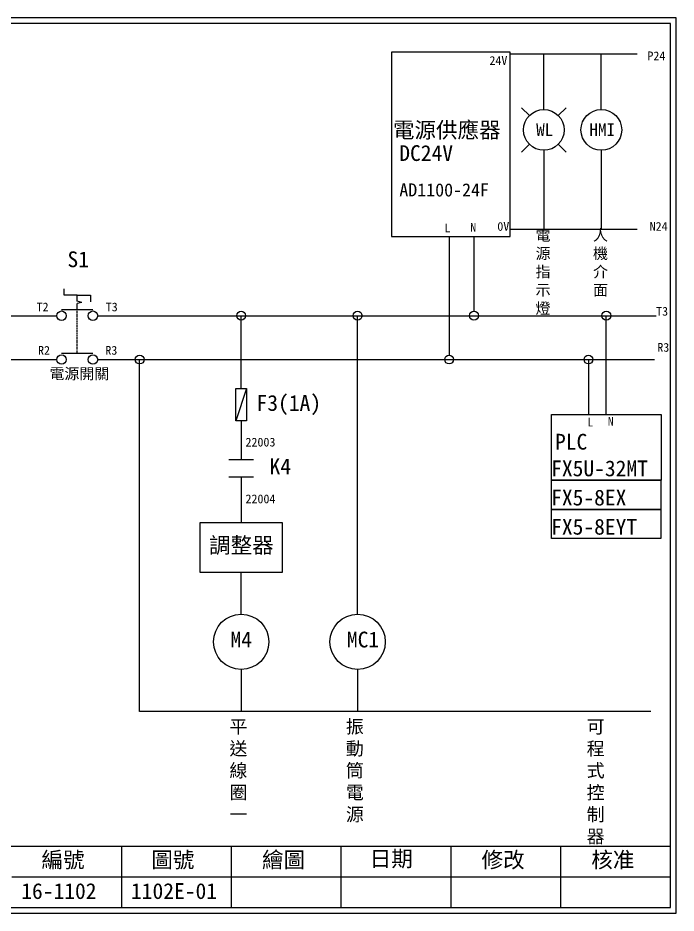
# Model space of a CAD drawing. Extents: x 10 to 297, y 3 to 207.
# Drawn here: x 147.1 to 297, y 3 to 207 of the extents above; entities that cross this region are included whole.
import ezdxf
from ezdxf.enums import TextEntityAlignment as Align

# ---------------------------------------------------------------- set-up
doc = ezdxf.new("R2010")
doc.units = 0
doc.linetypes.add('DASHED', pattern=[0.2, 0.1, -0.1])
doc.layers.get('0').update_dxf_attribs({"linetype": 'CONTINUOUS'})
for name, color, linetype in [('7', 7, 'CONTINUOUS'), ('圖框層', 7, 'CONTINUOUS'), ('標尺寸層', 3, 'CONTINUOUS')]:
    doc.layers.add(name, color=color, linetype=linetype)
doc.styles.add('CNS', font='romanc.shx', dxfattribs={"bigfont": 'chineset.shx'})
doc.styles.add('STSL', font='kaiu.ttf')

msp = doc.modelspace()

# ---------------------------------------------------------------- linework, layer by layer
at = {"color": 0}
for p, q in [((259.19, 199.2), (232.19, 199.2)), ((232.19, 199.2), (232.19, 157.2)), ((259.19, 157.2), (259.19, 199.2)), ((288.16, 198.67), (259.19, 198.67)), ((266.88, 189.99), (266.88, 198.67)), ((279.97, 186.09), (279.97, 198.67)), ((266.88, 186.09), (266.88, 189.99)), ((263.6, 184.73), (261.83, 186.5)), ((270.16, 184.73), (271.93, 186.5)), ((263.6, 178.17), (261.83, 176.4)), ((270.16, 178.17), (271.93, 176.4)), ((266.88, 176.81), (266.88, 172.86)), ((279.97, 176.81), (279.97, 158.72)), ((266.88, 172.86), (266.88, 158.72)), ((232.19, 157.2), (255.19, 157.2)), ((245.3, 157.2), (245.3, 130.12)), ((250.97, 157.2), (250.97, 140.12)), ((255.19, 157.2), (259.19, 157.2)), ((288.16, 158.72), (259.19, 158.72)), ((157.63, 143.77), (157.63, 145.27)), ((160.63, 143.77), (157.63, 143.77)), ((160.63, 143.77), (163.63, 143.77)), ((163.63, 143.77), (163.63, 142.27)), ((161.63, 142.16), (160.63, 142.43)), ((161.63, 142.16), (160.63, 141.89)), ((142.66, 139.12), (155.99, 139.12)), ((149.92, 139.12), (155.99, 139.12)), ((165.27, 139.12), (292.46, 139.12)), ((197.96, 122.56), (197.96, 139.12)), ((224.47, 71.11), (224.47, 139.12)), ((281.11, 116.64), (281.11, 139.12)), ((142.66, 129.12), (155.99, 129.12)), ((165.27, 129.12), (292.09, 129.12)), ((268.61, 116.64), (293.61, 116.64)), ((268.61, 101.64), (268.61, 116.64)), ((293.61, 116.64), (293.61, 101.64)), ((197.96, 102.38), (197.96, 91.96)), ((293.61, 101.64), (268.61, 101.64)), ((197.96, 71.11), (197.96, 80.64)), ((197.96, 58.51), (197.96, 48.91)), ((224.47, 58.51), (224.47, 48.91))]:
    msp.add_line(p, q, dxfattribs=at)
msp.add_lwpolyline([(188.63, 91.96), (207.29, 91.96), (207.29, 80.64), (188.63, 80.64)], close=True, dxfattribs=at)
for centre, radius in [((266.88, 181.45), 4.64), ((279.97, 181.45), 4.64), ((250.97, 139.12), 1), ((245.3, 129.12), 1), ((197.96, 64.81), 6.3), ((224.47, 64.81), 6.3)]:
    msp.add_circle(centre, radius, dxfattribs=at)
at = {"layer": '7', "color": 0}
for p, q in [((160.63, 142.43), (160.63, 143.77)), ((160.63, 140.55), (160.63, 141.89)), ((157.06, 140.55), (164.2, 140.55)), ((157.06, 130.55), (164.2, 130.55))]:
    msp.add_line(p, q, dxfattribs=at)
at = {"layer": '7', "color": 0, "linetype": 'DASHED'}
msp.add_line((160.63, 130.55), (160.63, 140.55), dxfattribs=at)
at = {"layer": '7', "color": 0}
for centre in [(157.06, 139.12), (164.2, 139.12), (157.06, 129.12), (164.2, 129.12)]:
    msp.add_circle(centre, 1.07, dxfattribs=at)
at = {"layer": '圖框層', "color": 0}
for p, q in [((297, 206.97), (10, 206.97)), ((297, 3), (297, 206.97)), ((295.75, 205.72), (11.25, 205.72)), ((295.75, 4.25), (295.75, 205.72)), ((11.25, 18.25), (295.75, 18.25)), ((170.75, 4.25), (170.75, 18.25)), ((195.75, 4.25), (195.75, 18.25)), ((220.75, 4.25), (220.75, 18.25)), ((245.75, 4.25), (245.75, 18.25)), ((270.75, 4.25), (270.75, 18.25)), ((145.75, 11.25), (295.75, 11.25)), ((11.25, 4.25), (295.75, 4.25)), ((10, 3), (297, 3))]:
    msp.add_line(p, q, dxfattribs=at)
at = {"layer": '標尺寸層', "color": 0}
for p, q in [((174.83, 48.91), (174.83, 129.12)), ((277.03, 129.15), (277.03, 116.64)), ((195.17, 106.35), (200.74, 106.35)), ((195.17, 102.38), (200.74, 102.38)), ((291.28, 48.91), (174.83, 48.91))]:
    msp.add_line(p, q, dxfattribs=at)
at = {"layer": '標尺寸層', "color": 7}
for p, q in [((199.15, 122.56), (196.76, 115.19)), ((197.96, 115.19), (197.96, 106.35))]:
    msp.add_line(p, q, dxfattribs=at)
for points in [[(196.76, 122.56), (199.15, 122.56), (199.15, 115.19), (196.76, 115.19)], [(268.61, 101.64), (293.56, 101.64), (293.56, 94.99), (268.61, 94.99)], [(268.61, 94.99), (293.56, 94.99), (293.56, 88.34), (268.61, 88.34)]]:
    msp.add_lwpolyline(points, close=True, dxfattribs=at)
at = {"layer": '標尺寸層', "color": 0}
for centre in [(197.96, 139.12), (224.47, 139.12), (281.11, 139.12), (174.83, 129.12), (277.03, 129.12)]:
    msp.add_circle(centre, 1, dxfattribs=at)

# ---------------------------------------------------------------- texts
at = {"color": 0}
for s, p in [('WL', (267.08, 181.5)), ('HMI', (280.17, 181.5))]:
    msp.add_text(s, height=2.856, dxfattribs=at).set_placement(p, align=Align.MIDDLE_CENTER)
at = {"layer": '圖框層', "color": 0, "style": 'STSL'}
for s, height, p in [('24V', 2, (254.49, 196.26)), ('P24', 2, (290.47, 197.32)), ('電源供應器', 3.6, (232.5, 179.63)), ('DC24V', 3.6, (233.96, 174.37)), ('AD1100-24F', 3, (233.97, 166.28)), ('L', 2, (244.26, 158.11)), ('N', 2, (250.12, 158.26)), ('0V', 2, (256.29, 158.46)), ('N24', 2, (290.99, 158.46)), ('S1', 3.6, (158.39, 150.17)), ('T2', 2, (151.36, 140.11)), ('T3', 2, (167.11, 140.11)), ('T3', 2, (292.46, 139.12)), ('R3', 2, (292.73, 130.9)), ('R2', 2, (151.69, 130.22)), ('R3', 2, (167.02, 130.22)), ('F3(1A)', 3.6, (201.45, 117.44)), ('L', 2, (276.8, 113.88)), ('N', 2, (281.44, 114.06)), ('PLC', 3.6, (269.42, 108.6)), ('22003', 2, (198.94, 109.31)), ('K4', 3.6, (204.4, 102.98)), ('FX5U-32MT', 3.6, (268.54, 102.53)), ('22004', 2, (198.94, 96.38)), ('FX5-8EX', 3.6, (268.54, 95.88)), ('FX5-8EYT', 3.6, (268.54, 89.23)), ('調整器', 3.6, (190.64, 85.02)), ('M4', 3.6, (195.51, 63.53)), ('MC1', 3.6, (222.03, 63.53)), ('編號', 3.6, (152.47, 13.34)), ('圖號', 3.6, (177.47, 13.34)), ('繪圖', 3.6, (202.69, 13.34)), ('日期', 3.6, (227.22, 13.59)), ('修改', 3.6, (252.69, 13.34)), ('核准', 3.6, (277.69, 13.34)), ('16-1102', 3.6, (147.86, 6.22)), ('1102E-01', 3.6, (172.86, 6.22))]:
    msp.add_text(s, height=height, dxfattribs=at).set_placement(p)
at = {"layer": '標尺寸層', "color": 0, "attachment_point": 1, "style": 'CNS'}
for s, insert, char_height, width in [('{\\fDFKai-SB|b0|i0|c136|p65;電\\P源指示燈}', (265, 158.72), 2.5, 4.1392), ('{\\fDFKai-SB|b0|i0|c136|p65;人機介面}', (278.09, 158.72), 2.5, 4.1392), ('{\\fDFKai-SB|b0|i0|c136|p65;電源開關}', (154.28, 127.16), 2.5, 14.0847), ('{\\fDFKai-SB|b0|i0|c136|p65;平送線圈一}', (195.28, 46.99), 3, 5.4243), ('{\\fDFKai-SB|b0|i0|c136|p65;振動筒電源}', (221.79, 46.99), 3, 5.4243), ('{\\fDFKai-SB|b0|i0|c136|p65;可程式控制器}', (276.64, 46.99), 3, 5.4243)]:
    msp.add_mtext(s, dxfattribs=dict(at, insert=insert, char_height=char_height, width=width))

doc.saveas('drawing.dxf')
